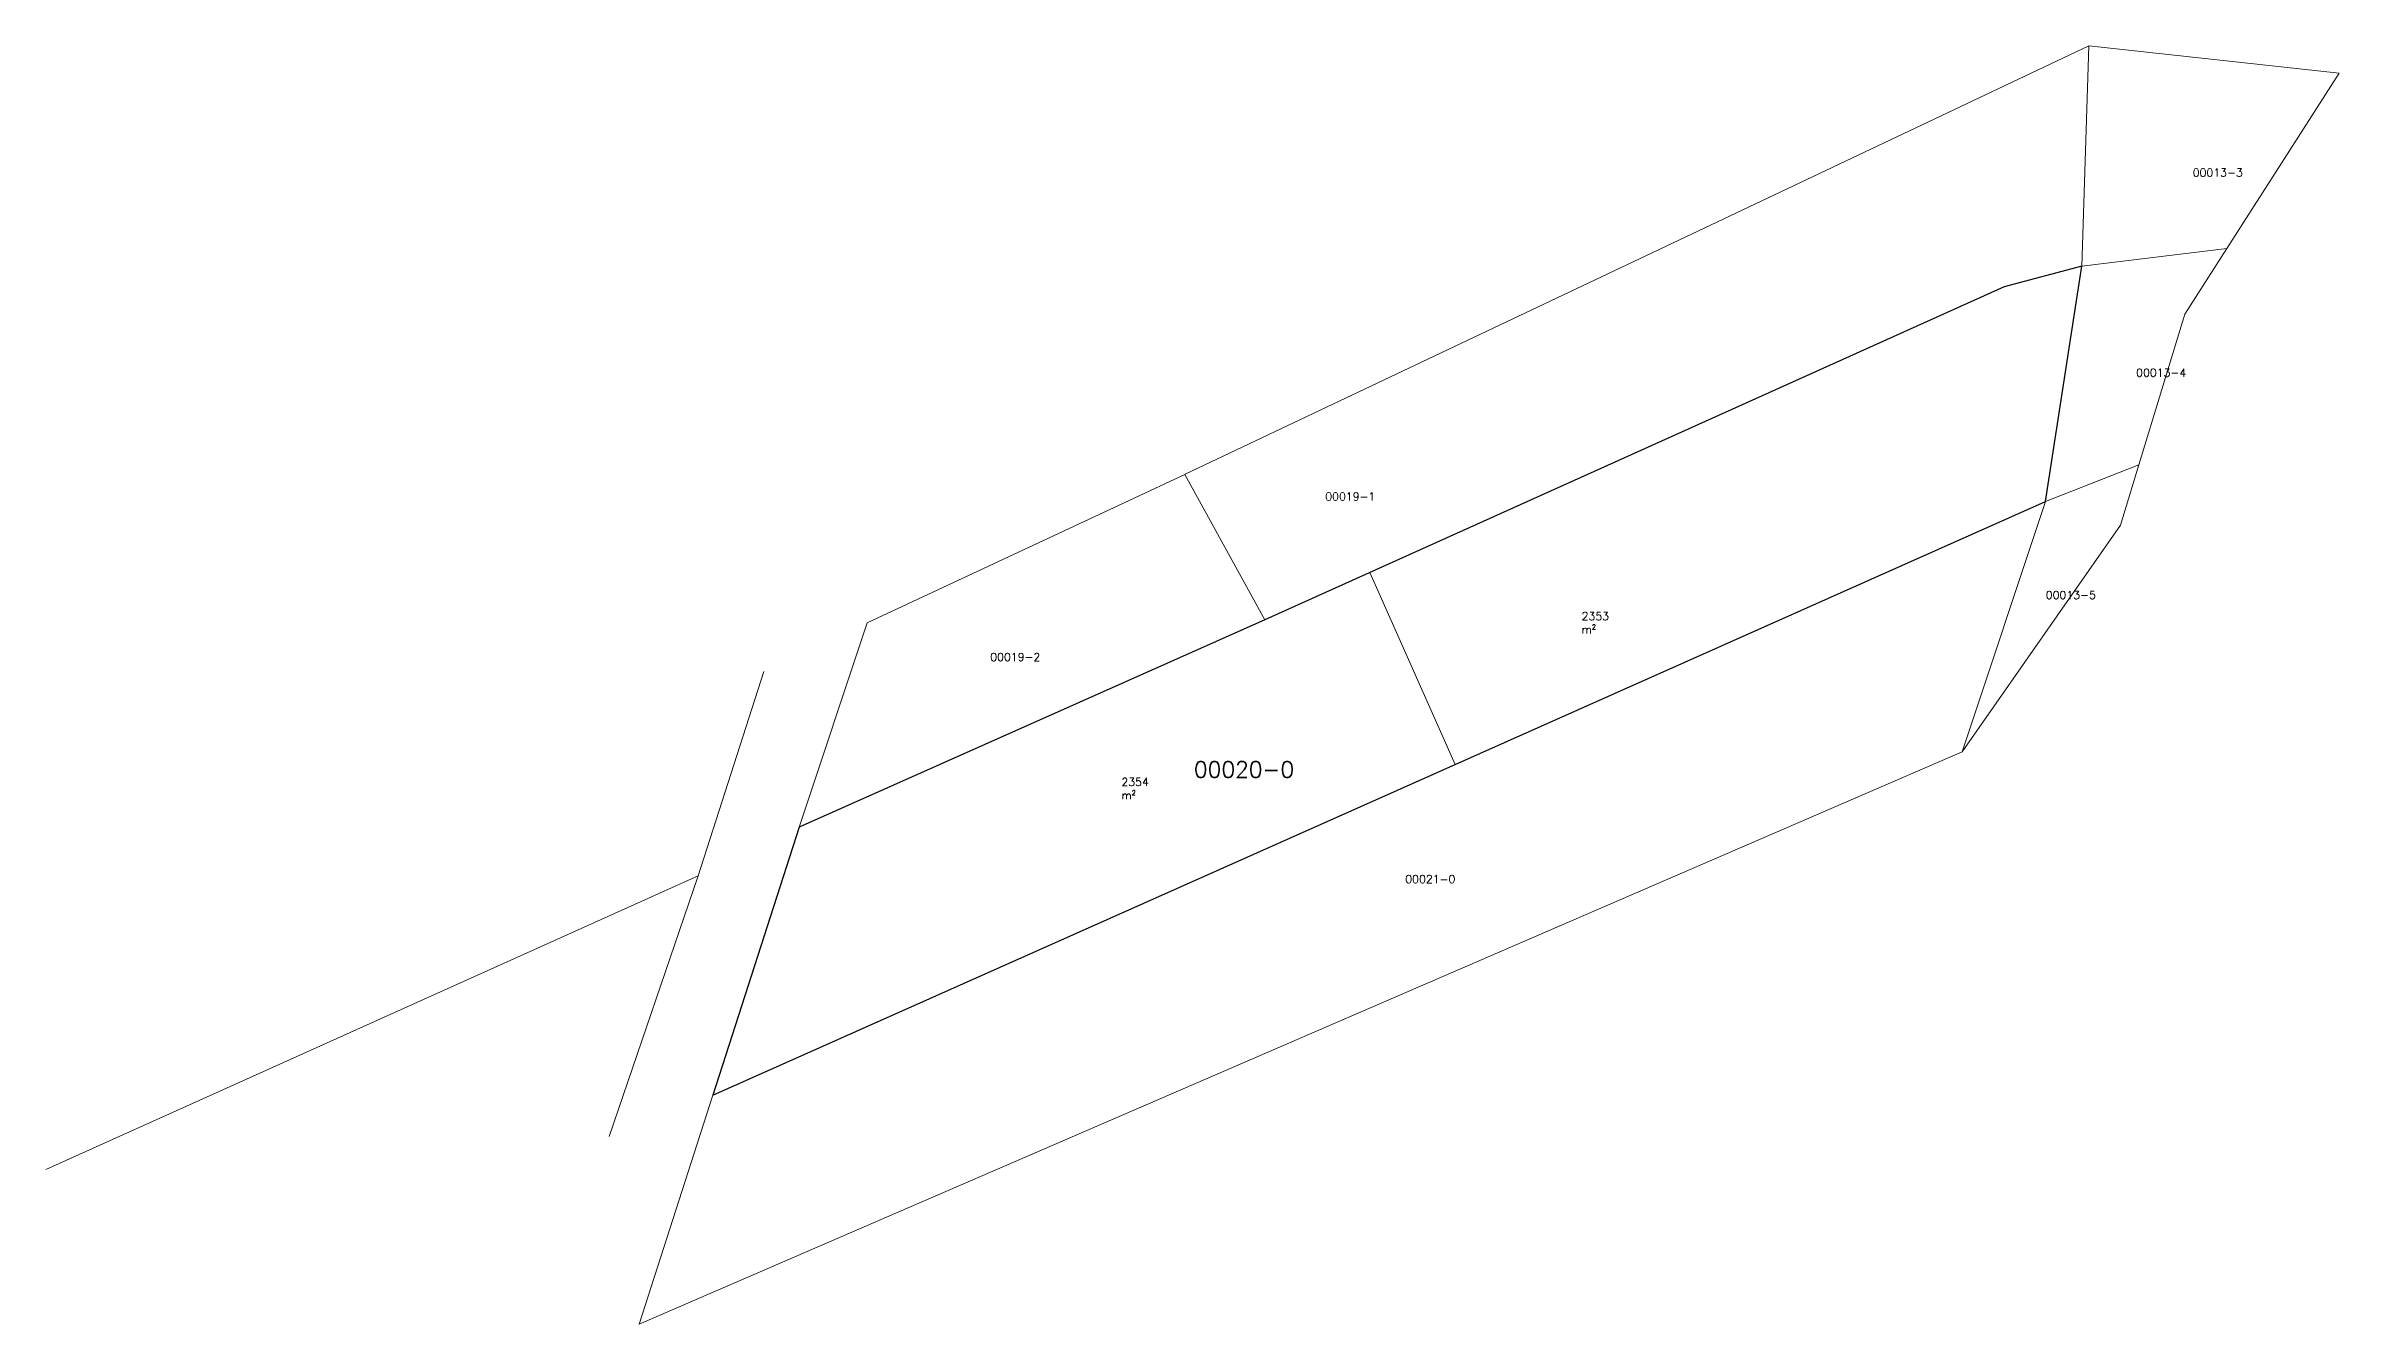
# Model space of a CAD drawing. Header units: metres. Extents: x 7516441 to 7517435, y 4691974 to 4693345.
# Drawn here: x 7517148.9 to 7517435.4, y 4693184.9 to 4693344.7 of the extents above; entities that cross this region are included whole.
import ezdxf

# ---------------------------------------------------------------- set-up
doc = ezdxf.new("R2010")
doc.units = ezdxf.units.M
for name, color, linetype, lineweight in [('Ndarjet', 1, 'Continuous', 0), ('Nr-Kojshi', 251, 'Continuous', 0), ('Nr-Ri', 1, 'Continuous', 0), ('Parc-Kojshi', 251, 'Continuous', 0)]:
    doc.layers.add(name, color=color, linetype=linetype, lineweight=lineweight)
doc.layers.add('Nr Parceles Baze', color=7, linetype='Continuous')
doc.layers.add('Parcela Baze', color=7, linetype='Continuous')
doc.styles.get("Standard").update_dxf_attribs({"font": 'simplex.shx'})

msp = doc.modelspace()

# ---------------------------------------------------------------- linework, layer by layer
at = {"layer": 'Ndarjet', "flags": 128}
msp.add_lwpolyline([(7517314.31, 4693278.85), (7517324.99, 4693254.88)], dxfattribs=at)
at = {"layer": 'Parc-Kojshi'}
for points in [[(7517291.25, 4693291.14), (7517404.16, 4693344.67)], [(7517403.27, 4693317.13), (7517404.16, 4693344.67)], [(7517404.16, 4693344.67), (7517435.43, 4693341.25)], [(7517435.43, 4693341.25), (7517421.4, 4693319.33)], [(7517403.27, 4693317.13), (7517421.4, 4693319.33)], [(7517421.4, 4693319.33), (7517416.16, 4693311.13)], [(7517393.56, 4693314.56), (7517403.27, 4693317.13)], [(7517398.75, 4693287.73), (7517403.27, 4693317.13)], [(7517301.21, 4693272.95), (7517393.56, 4693314.56)], [(7517416.16, 4693311.13), (7517410.4, 4693292.32)], [(7517251.52, 4693272.56), (7517291.19, 4693291.11)], [(7517291.19, 4693291.11), (7517301.21, 4693272.95)], [(7517398.75, 4693287.73), (7517410.4, 4693292.32)], [(7517410.4, 4693292.32), (7517408.09, 4693284.78)], [(7517232.21, 4693213.55), (7517398.75, 4693287.73)], [(7517388.32, 4693256.45), (7517398.75, 4693287.73)], [(7517408.09, 4693284.78), (7517388.32, 4693256.45)], [(7517301.21, 4693272.95), (7517243.02, 4693247.06)], [(7517243.02, 4693247.06), (7517251.52, 4693272.56)], [(7517230.39, 4693240.98), (7517238.58, 4693266.48)], [(7517223.01, 4693184.94), (7517388.32, 4693256.45)], [(7517243.02, 4693247.06), (7517232.21, 4693213.55)], [(7517230.39, 4693240.98), (7517148.88, 4693204.27)], [(7517219.27, 4693208.38), (7517230.39, 4693240.98)], [(7517232.21, 4693213.55), (7517223.01, 4693184.94)]]:
    msp.add_lwpolyline(points, dxfattribs=at)
at = {"layer": 'Parcela Baze', "flags": 128}
msp.add_lwpolyline([(7517398.75, 4693287.73), (7517403.27, 4693317.13), (7517393.56, 4693314.56), (7517301.21, 4693272.95), (7517243.02, 4693247.06), (7517232.21, 4693213.55)], close=True, dxfattribs=at)

# ---------------------------------------------------------------- texts
at = {"layer": 'Nr Parceles Baze'}
msp.add_text('00020-0', height=2, dxfattribs=at).set_placement((7517292.33, 4693253.25))
at = {"layer": 'Nr-Kojshi'}
for s, p in [('00013-3', (7517417.13, 4693328.34)), ('00013-4', (7517410.06, 4693303.33)), ('00019-1', (7517308.74, 4693287.86)), ('00013-5', (7517398.77, 4693275.55)), ('00019-2', (7517266.88, 4693267.8)), ('00021-0', (7517318.74, 4693240.05))]:
    msp.add_text(s, height=1, dxfattribs=at).set_placement(p)
at = {"layer": 'Nr-Ri', "char_height": 1, "width": 5.1248, "attachment_point": 1}
for s, insert in [('2353 m²', (7517340.77, 4693273.9)), ('2354 m²', (7517283.27, 4693253.19))]:
    msp.add_mtext(s, dxfattribs=dict(at, insert=insert))

doc.saveas('drawing.dxf')
